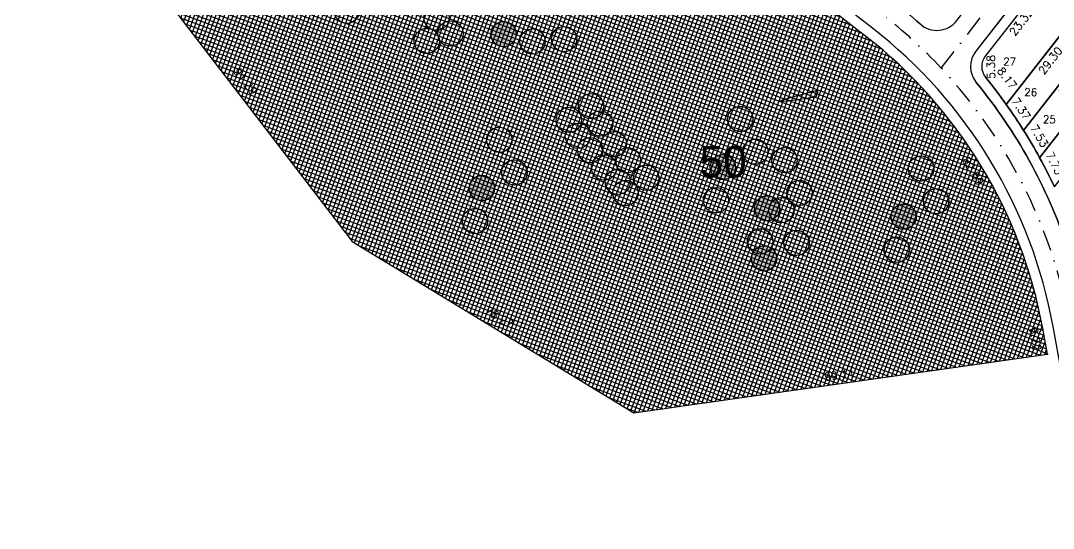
# Model space of a CAD drawing. Header units: millimetres. Extents: x -4430026 to 4783824, y 584 to 9593110.
# Drawn here: x 1871.9 to 2117, y 756.2 to 876.8 of the extents above; entities that cross this region are included whole.
import ezdxf
from ezdxf.enums import TextEntityAlignment as Align

# ---------------------------------------------------------------- set-up
doc = ezdxf.new("R2010")
doc.units = ezdxf.units.MM
doc.linetypes.add('CONTINUO', pattern=[0])
doc.linetypes.add('DASHDOT', pattern=[1, 0.5, -0.25, 0, -0.25])
for name, color, linetype in [('AGT CI', 252, 'Continuous'), ('Calçada', 1, 'Continuous'), ('Cota', 8, 'Continuous'), ('Cota Curvas', 2, 'Continuous'), ('EIXO DAS VIAS', 252, 'DASHDOT'), ('Lotes', 2, 'Continuous'), ('MOLHO', 88, 'Continuous'), ('Numero de lotes', 5, 'Continuous'), ('WAYPOINTS2', 7, 'Continuous'), ('Área Verde Geral', 98, 'Continuous')]:
    doc.layers.add(name, color=color, linetype=linetype)
doc.styles.add('arcad1', font='romans.shx')
doc.styles.add('ROMANS', font='romans.shx')
doc.dimstyles.new('BOLA100', dxfattribs={"dimscale": 0, "dimtxt": 1.9, "dimasz": 0.18, "dimexe": 0.18, "dimexo": 0.063, "dimgap": 0, "dimtad": 1, "dimzin": 4, "dimdsep": 46, "dimtxsty": 'ROMANS', "dimcen": 0.09, "dimse1": 1, "dimse2": 1, "dimsd1": 1, "dimsd2": 1, "dimclrt": 256, "dimaunit": 1, "dimadec": 4, "dimazin": 0, "dimtfac": 1.2, "dimtix": 1, "dimtmove": 2, "dimatfit": 3, "dimfxl": 1, "dimtvp": 2, "dimtolj": 1, "dimtzin": 4, "dimarcsym": 0})

# ---------------------------------------------------------------- blocks, each defined once
blk = doc.blocks.new('*D1885')
at = {"layer": 'DEFPOINTS', "color": 0}
for p in [(2115.15, 886.71), (2117.27, 885.05), (2100.82, 868.31)]:
    blk.add_point(p, dxfattribs=at)
at = {"layer": 'Cota', "insert": (2109.36, 876.44), "char_height": 1.9, "attachment_point": 5, "rotation": 52.0936, "style": 'ROMANS'}
blk.add_mtext('\\A1;23.32', dxfattribs=at)
blk = doc.blocks.new('*D1886')
at = {"layer": 'DEFPOINTS', "color": 0}
for p in [(2123.83, 879.95), (2126.02, 878.24), (2105.83, 856.83)]:
    blk.add_point(p, dxfattribs=at)
at = {"layer": 'Cota', "insert": (2116.27, 867.27), "char_height": 1.9, "attachment_point": 5, "rotation": 52.0936, "style": 'ROMANS'}
blk.add_mtext('\\A1;29.30', dxfattribs=at)
blk = doc.blocks.new('*D1887')
at = {"layer": 'DEFPOINTS', "color": 0}
for p in [(2129.35, 875.65), (2131.48, 873.99), (2109.93, 850.7)]:
    blk.add_point(p, dxfattribs=at)
at = {"layer": 'Cota', "insert": (2121.02, 862.1), "char_height": 1.9, "attachment_point": 5, "rotation": 52.0936, "style": 'ROMANS'}
blk.add_mtext('\\A1;31.62', dxfattribs=at)
blk = doc.blocks.new('*D1888')
at = {"layer": 'DEFPOINTS', "color": 0}
for p in [(2134.22, 871.86), (2134.87, 871.35), (2113.74, 844.21)]:
    blk.add_point(p, dxfattribs=at)
at = {"layer": 'Cota', "insert": (2122.9, 858.87), "char_height": 1.9, "attachment_point": 5, "rotation": 52.0936, "style": 'ROMANS'}
blk.add_mtext('\\A1;34.40', dxfattribs=at)
blk = doc.blocks.new('*D1889')
at = {"layer": 'DEFPOINTS', "color": 0}
for p in [(2130.57, 865.83), (2132.87, 864.04), (2113.74, 844.21)]:
    blk.add_point(p, dxfattribs=at)
at = {"layer": 'Cota', "insert": (2123.7, 853.81), "char_height": 1.9, "attachment_point": 5, "rotation": 52.0936, "style": 'ROMANS'}
blk.add_mtext('\\A1;27.40', dxfattribs=at)
blk = doc.blocks.new('*D3185')
at = {"layer": 'DEFPOINTS', "color": 0}
for p in [(2115.15, 886.71), (2134.87, 871.35), (2135.34, 871.95)]:
    blk.add_point(p, dxfattribs=at)
at = {"layer": 'Cota', "insert": (2126.06, 880.38), "char_height": 1.9, "attachment_point": 5, "rotation": 322.0936, "style": 'ROMANS'}
blk.add_mtext('\\A1;25.00', dxfattribs=at)
blk = doc.blocks.new('*D7447')
at = {"layer": 'DEFPOINTS', "color": 0}
for p in [(2115.41, 798.67), (2115.57, 797.54), (2017.45, 783.63)]:
    blk.add_point(p, dxfattribs=at)
at = {"layer": 'Cota', "insert": (2066.22, 792.65), "char_height": 1.9, "attachment_point": 5, "rotation": 8.069, "style": 'ROMANS'}
blk.add_mtext('\\A1;99.11', dxfattribs=at)
blk = doc.blocks.new('*D7376')
at = {"layer": 'DEFPOINTS', "color": 0}
for p in [(2111.77, 804.09), (2114.25, 804.54), (2115.36, 798.41)]:
    blk.add_point(p, dxfattribs=at)
at = {"layer": 'Cota', "insert": (2112.74, 801.16), "char_height": 1.9, "attachment_point": 5, "rotation": 280.2493, "style": 'ROMANS'}
blk.add_mtext('\\A1;6.22', dxfattribs=at)
blk = doc.blocks.new('*D7448')
at = {"layer": 'DEFPOINTS', "color": 0}
for p in [(1944.69, 972.55), (1942.65, 969.94), (2072.51, 873.02)]:
    blk.add_point(p, dxfattribs=at)
at = {"layer": 'Cota', "insert": (2007.15, 920.92), "char_height": 1.9, "attachment_point": 5, "rotation": 322.0936, "style": 'ROMANS'}
blk.add_mtext('\\A1;162.00', dxfattribs=at)
blk = doc.blocks.new('*D7453')
at = {"layer": 'DEFPOINTS', "color": 0}
for p in [(1894.98, 896.71), (1950.57, 824.3), (1952.27, 825.6)]:
    blk.add_point(p, dxfattribs=at)
at = {"layer": 'Cota', "insert": (1925.23, 862.38), "char_height": 1.9, "attachment_point": 5, "rotation": 307.5149, "style": 'ROMANS'}
blk.add_mtext('\\A1;91.29', dxfattribs=at)
blk = doc.blocks.new('*D7454')
at = {"layer": 'DEFPOINTS', "color": 0}
for p in [(1950.57, 824.3), (2018.4, 785.19), (2017.45, 783.63)]:
    blk.add_point(p, dxfattribs=at)
at = {"layer": 'Cota', "insert": (1985.45, 806.34), "char_height": 1.9, "attachment_point": 5, "rotation": 328.6936, "style": 'ROMANS'}
blk.add_mtext('\\A1;78.27', dxfattribs=at)

msp = doc.modelspace()

# ---------------------------------------------------------------- hatches: boundary and pattern name
at = {"layer": 'MOLHO'}
for points in [[(1983.47, 873.62, 1), (1989.469, 873.512, 1)], [(2041.251, 843.264, 1), (2035.843, 840.665, 1)], [(1984.058, 838.311, 1), (1978.65, 835.712, 1)], [(2051.73, 833.481, 1), (2046.322, 830.882, 1)], [(2084.161, 831.503, 1), (2078.753, 828.904, 1)], [(2051.037, 821.596, 1), (2045.629, 818.997, 1)]]:
    msp.add_hatch(color=256, dxfattribs=at).paths.add_polyline_path(points)
at = {"layer": 'Área Verde Geral'}
h = msp.add_hatch(dxfattribs=at)
h.set_pattern_fill('ANSI37', color=256, scale=0.3, angle=24.82082, style=0)
h.set_pattern_definition([(69.82082076, (-350710.31295, -9590084.73025), (-0.894034063135, 0.32857167248), []), (159.82082076, (-350710.31295, -9590084.73025), (-0.32857167248, -0.894034063135), [])])
edge = h.paths.add_edge_path()
edge.add_arc((1861.562, 1234.994), 4, 359.70531, 412.09358)
edge.add_line((1864.02, 1238.15), (1765.654, 1314.743))
edge.add_arc((1739.476, 1280.231), 43.318, 52.8195, 53.53387)
edge.add_arc((1741.08, 1283.174), 40, 52.09358, 52.87597, ccw=False)
edge.add_arc((1741.08, 1283.174), 40, 52.09358, 52.87597)
edge.add_arc((1739.476, 1280.231), 43.318, 53.53387, 69.28578)
edge.add_arc((1741.08, 1283.174), 40, 69.94368, 89.93581)
edge.add_arc((1741.601, 1286.125), 37.052, 90.70851, 90.7367, ccw=False)
edge.add_line((1741.143, 1323.174), (1697.985, 1323.396))
edge.add_line((1697.985, 1323.396), (1694.053, 1315.273))
edge.add_line((1694.053, 1315.273), (1807.75, 1178.603))
edge.add_line((1807.75, 1178.603), (1894.98, 896.706))
edge.add_line((1894.98, 896.706), (1950.571, 824.298))
edge.add_line((1950.571, 824.298), (2017.449, 783.626))
edge.add_line((2017.449, 783.626), (2115.572, 797.537))
edge.add_line((2115.572, 797.537), (2114.466, 803.658))
edge.add_arc((2002.777, 783.463), 113.5, 10.24925, 52.09372)
edge.add_line((2072.508, 873.016), (2072.508, 873.016))
edge.add_line((2072.508, 873.016), (1944.686, 972.546))
edge.add_arc((2071.554, 1135.477), 206.5, 185.8906, 232.09358, ccw=False)
edge.add_arc((2071.553, 1135.486), 206.5, 179.70531, 185.89309, ccw=False)
edge.add_line((1865.056, 1136.548), (1865.562, 1234.973))

# ---------------------------------------------------------------- linework, layer by layer
msp.add_point((2000.761, 831.682, 105.654))
at = {"layer": 'AGT CI'}
msp.add_lwpolyline([(2060.713, 858.825), (2060.671, 858.759), (2060.64, 858.709), (2060.608, 858.656), (2060.5, 858.593), (2059.917, 858.472), (2058.38, 858.229), (2055.724, 857.853), (2053.035, 857.533), (2051.712, 857.506), (2052.705, 857.929), (2055.165, 858.624), (2057.794, 859.333), (2059.56, 859.841), (2060.492, 860.107), (2060.886, 860.134), (2061.005, 859.945), (2060.973, 859.637), (2060.882, 859.324), (2060.808, 859.098), (2060.761, 858.958), (2060.733, 858.88), (2060.719, 858.841), (2060.714, 858.827), (2060.713, 858.825)], close=True, dxfattribs=at)
at = {"layer": 'Calçada', "lineweight": -3}
for p, q in [((2186.593, 982.531), (2098.606, 869.532)), ((2186.593, 982.531), (2098.606, 869.532)), ((2074.044, 874.989), (1946.222, 974.518)), ((2074.044, 874.989), (1946.222, 974.518)), ((2125.589, 756.189), (2116.926, 804.103)), ((2125.589, 756.189), (2116.926, 804.103))]:
    msp.add_line(p, q, dxfattribs=at)
for points in [[(1865.562, 1234.973, 0.2326533), (1864.02, 1238.15), (1765.654, 1314.743, 0.003117), (1765.221, 1315.067, -0.0034138), (1765.655, 1314.734, 0.0034138), (1765.221, 1315.067, 0.0688391), (1754.798, 1320.748, 0.0874541), (1741.125, 1323.174, -0.000123), (1741.143, 1323.174), (1697.985, 1323.396), (1694.053, 1315.273), (1807.75, 1178.603), (1894.98, 896.706), (1950.571, 824.298), (2017.449, 783.626), (2115.572, 797.537), (2114.466, 803.658, 0.1846372), (2072.508, 873.016), (2072.508, 873.016), (1944.686, 972.546, -0.2043748), (1866.145, 1114.284, -0.0270058), (1865.056, 1136.548)], [(2180.281, 987.446, 0.4142136), (2179.234, 995.866), (2145.306, 1022.284, 0.4142136), (2136.886, 1021.236), (2050.873, 910.774, 0.4142136), (2051.921, 902.354), (2078.959, 881.301, -0.0168066), (2085.359, 875.963, 0.4340418), (2094.089, 876.752)], [(2180.281, 987.446, 0.4142136), (2179.234, 995.866), (2145.306, 1022.284, 0.4142136), (2136.886, 1021.236), (2050.873, 910.774, 0.4142136), (2051.921, 902.354), (2078.959, 881.301, -0.0168066), (2085.359, 875.963, 0.4340418), (2094.089, 876.752)], [(2229.989, 948.74, 0.4142136), (2228.941, 957.161), (2195.014, 983.579, 0.4142136), (2186.593, 982.531), (2098.606, 869.532, 0.3503484), (2098.699, 862.044, -0.090659), (2120.297, 823.022, 0.5978333), (2130.718, 821.25)], [(2229.989, 948.74, 0.4142136), (2228.941, 957.161), (2195.014, 983.579, 0.4142136), (2186.593, 982.531), (2098.606, 869.532, 0.3503484), (2098.699, 862.044, -0.090659), (2120.297, 823.022, 0.5978333), (2130.718, 821.25)]]:
    msp.add_lwpolyline(points, format="xyb", close=True, dxfattribs=at)
for centre, radius, start, end in [((2002.777, 783.463), 124, 48.24214, 52.09358), ((2002.777, 783.463), 124, 48.24214, 52.09358), ((2089.355, 880.438), 6, 228.24214, 322.09358), ((2089.355, 880.438), 6, 228.24214, 322.09358), ((2002.777, 783.463), 116, 10.24925, 52.09358), ((2002.777, 783.463), 116, 10.24925, 52.09358), ((2103.34, 865.846), 6, 142.09358, 219.32488), ((2103.34, 865.846), 6, 142.09358, 219.32488), ((2002.777, 783.463), 124, 18.60402, 39.32488), ((2002.777, 783.463), 124, 18.60402, 39.32488)]:
    msp.add_arc(centre, radius, start, end, dxfattribs=at)
at = {"layer": 'EIXO DAS VIAS', "ltscale": 10}
msp.add_line((2090.378, 865.475, 103.708), (2189.581, 992.879, 103.708), dxfattribs=at)
at = {"layer": 'EIXO DAS VIAS', "ltscale": 10, "elevation": 103.708}
for points in [[(2076.502, 878.145, -0.0392054), (2090.378, 865.475)], [(2090.378, 865.475, -0.1488755), (2121.263, 802.597, -0.1364422)]]:
    msp.add_lwpolyline(points, format="xyb", dxfattribs=at)
at = {"layer": 'Lotes', "lineweight": -3}
for p, q in [((2210.442, 968.397), (2113.739, 844.205)), ((2123.828, 879.95), (2105.827, 856.832)), ((2129.351, 875.649), (2109.926, 850.703))]:
    msp.add_line(p, q, dxfattribs=at)
at = {"layer": 'Lotes', "linetype": 'CONTINUO', "lineweight": -3}
for p, q in [((2115.148, 886.708), (2100.824, 868.311)), ((2105.827, 856.832), (2123.828, 879.95)), ((2123.828, 879.95), (2105.827, 856.832)), ((2109.926, 850.703), (2129.351, 875.649)), ((2129.351, 875.649), (2109.926, 850.703)), ((2113.739, 844.205), (2134.874, 871.348)), ((2130.573, 865.825), (2113.739, 844.205))]:
    msp.add_line(p, q, dxfattribs=at)
at = {"layer": 'Lotes'}
for points in [[(2115.148, 886.708), (2100.824, 868.311, 0.3494893), (2100.878, 863.328, -0.016144), (2105.827, 856.832), (2123.828, 879.95)], [(2123.828, 879.95), (2105.827, 856.832, -0.0145752), (2109.926, 850.703), (2129.351, 875.649)], [(2129.351, 875.649), (2109.926, 850.703, -0.0148914), (2113.739, 844.205), (2134.874, 871.348)], [(2130.573, 865.825), (2113.739, 844.205, -0.0152862), (2117.243, 837.312), (2136.096, 861.525)]]:
    msp.add_lwpolyline(points, format="xyb", close=True, dxfattribs=at)
at = {"layer": 'Lotes', "linetype": 'CONTINUO', "lineweight": -3}
for centre, radius, start, end in [((2103.98, 865.853), 4, 142.09358, 219.14948), ((2002.777, 783.463), 126.5, 35.44987, 39.14948), ((2002.777, 783.463), 126.5, 32.10972, 35.44987), ((2002.777, 783.463), 126.5, 28.69711, 32.10972), ((2002.777, 783.463), 126.5, 25.19406, 28.69711)]:
    msp.add_arc(centre, radius, start, end, dxfattribs=at)
at = {"layer": 'MOLHO'}
for centre in [(1949.302, 879.111, 164.551), (1970.585, 877.466, 103.708), (1973.87, 873.685, 103.708), (1986.469, 873.566, 103.708), (2000.879, 872.379, 103.708), (1968.25, 871.925, 103.708), (1993.358, 871.781, 103.708), (2007.25, 856.437, 103.708), (2001.977, 853.182, 103.708), (2009.412, 852.305, 103.708), (2004.145, 849.422, 103.708), (2007.064, 846.02, 103.708), (2012.677, 847.409, 103.708), (2015.962, 843.628, 103.708), (2010.343, 841.868, 103.708), (2013.634, 838.46, 103.708), (2020.358, 839.456, 103.708), (2015.45, 835.822, 103.708)]:
    msp.add_circle(centre, 3, dxfattribs=at)
at = {"layer": 'WAYPOINTS2'}
msp.add_point((2115.572, 797.537, 103.708), dxfattribs=at)
at = {"layer": 'Área Verde Geral'}
for points in [[(2042.774, 850.403, -1), (2042.583, 856.4, -1)], [(1985.581, 845.45, -1), (1985.391, 851.447, -1)], [(2046.345, 842.64, -1), (2046.155, 848.637, -1)], [(2053.253, 840.62, -1), (2053.062, 846.617, -1)], [(1989.153, 837.687, -1), (1988.962, 843.684, -1)], [(2038.642, 838.966, -1), (2038.451, 844.963, -1)], [(2085.684, 838.642, -1), (2085.494, 844.639, -1)], [(1981.449, 834.013, -1), (1981.259, 840.01, -1)], [(2056.824, 832.858, -1), (2056.634, 838.855, -1)], [(2089.256, 830.88, -1), (2089.065, 836.877, -1)], [(2049.121, 829.183, -1), (2048.93, 835.18, -1)], [(2052.56, 828.735, -1), (2052.369, 834.732, -1)], [(1979.814, 826.164, -1), (1979.623, 832.161, -1)], [(2081.552, 827.205, -1), (2081.362, 833.202, -1)], [(2047.486, 821.334, -1), (2047.295, 827.331, -1)], [(2056.131, 820.973, -1), (2055.941, 826.97, -1)], [(2079.917, 819.356, -1), (2079.726, 825.353, -1)], [(2048.428, 817.298, -1), (2048.237, 823.295, -1)]]:
    msp.add_lwpolyline(points, format="xyb", close=True, dxfattribs=at)
for centre in [(2042.679, 853.402), (1985.486, 848.449), (2046.25, 845.639), (2053.158, 843.619), (1989.057, 840.686), (2038.547, 841.964), (2085.589, 841.641), (1981.354, 837.011), (2056.729, 835.856), (2036.911, 834.115), (2089.16, 833.878), (2049.026, 832.182), (2052.465, 831.734), (1979.719, 829.162), (2081.457, 830.204), (2047.39, 824.332), (2056.036, 823.971), (2079.822, 822.354), (2048.333, 820.296)]:
    msp.add_circle(centre, 3, dxfattribs=at)

# ---------------------------------------------------------------- texts
at = {"layer": 'AGT CI'}
msp.add_text('50', height=7.5, rotation=0.03653, dxfattribs=at).set_placement((2033.047, 839.511))
at = {"layer": 'Cota', "char_height": 1.9, "attachment_point": 5, "style": 'ROMANS'}
for s, insert, rotation in [('\\A1;8.17', (2105.992, 863.103, -51.854), 307.29967), ('\\A1;7.37', (2109.35, 855.84), 303.7798), ('\\A1;7.53', (2113.665, 849.357), 300.40342), ('\\A1;82.89', (2097.965, 841.046), 301.17148), ('\\A1;7.73', (2117.263, 842.878), 296.94558)]:
    msp.add_mtext(s, dxfattribs=dict(at, insert=insert, rotation=rotation))
at = {"layer": 'Cota Curvas', "insert": (2102.179, 865.756, -51.854), "char_height": 1.9, "attachment_point": 5, "rotation": 90.62153, "style": 'ROMANS'}
msp.add_mtext('\\A1;5.38', dxfattribs=at)
at = {"layer": 'Numero de lotes', "style": 'arcad1'}
for s, p in [('27', (2106.608, 867.028, 103.708)), ('26', (2111.619, 859.764, 103.708)), ('25', (2116.044, 853.307, 103.708))]:
    msp.add_text(s, height=1.8, rotation=358.97539, dxfattribs=at).set_placement(p, align=Align.MIDDLE_CENTER)

# ---------------------------------------------------------------- dimensions: what is measured, and where the dimension line sits
at = {"layer": 'Cota'}
for p1, p2, distance, picture, middle in [((2072.508, 873.016), (1944.686, 972.546), 3.307, '*D7448', (2007.149, 920.921)), ((1894.98, 896.706), (1950.571, 824.298), 2.142, '*D7453', (1925.229, 862.385)), ((2100.824, 868.311), (2115.148, 886.708), -2.692, '*D1885', (2109.36, 876.439)), ((2115.148, 886.708), (2134.874, 871.348), 0.763, '*D3185', (2126.063, 880.38)), ((2105.827, 856.832), (2123.828, 879.95), -2.776, '*D1886', (2116.268, 867.269)), ((2109.926, 850.703), (2129.351, 875.649), -2.704, '*D1887', (2121.022, 862.098)), ((2113.739, 844.205), (2134.874, 871.348), 0.832, '*D1888', (2122.9, 858.872)), ((2113.739, 844.205), (2130.573, 865.825), -2.909, '*D1889', (2123.702, 853.812)), ((1950.571, 824.298), (2017.449, 783.626), 1.829, '*D7454', (1985.454, 806.336)), ((2017.4485, 783.6256), (2115.5724, 797.5365), 1.1444, '*D7447', (2066.2165, 792.6548))]:
    dim = msp.add_aligned_dim(p1=p1, p2=p2, distance=distance, dimstyle='BOLA100', override={"dimscale": 1}, dxfattribs=at)
    dim.commit()
    dim.dimension.update_dxf_attribs({"geometry": picture, "text_midpoint": middle})
dim = msp.add_linear_dim(base=(2111.774, 804.087), p1=(2115.359, 798.414), p2=(2114.253, 804.535), angle=100.24925, dimstyle='BOLA100', override={"dimscale": 1}, dxfattribs=at)
dim.commit()
dim.dimension.update_dxf_attribs({"geometry": '*D7376', "text_midpoint": (2112.74, 801.161), "dimtype": 161})

doc.saveas('drawing.dxf')
